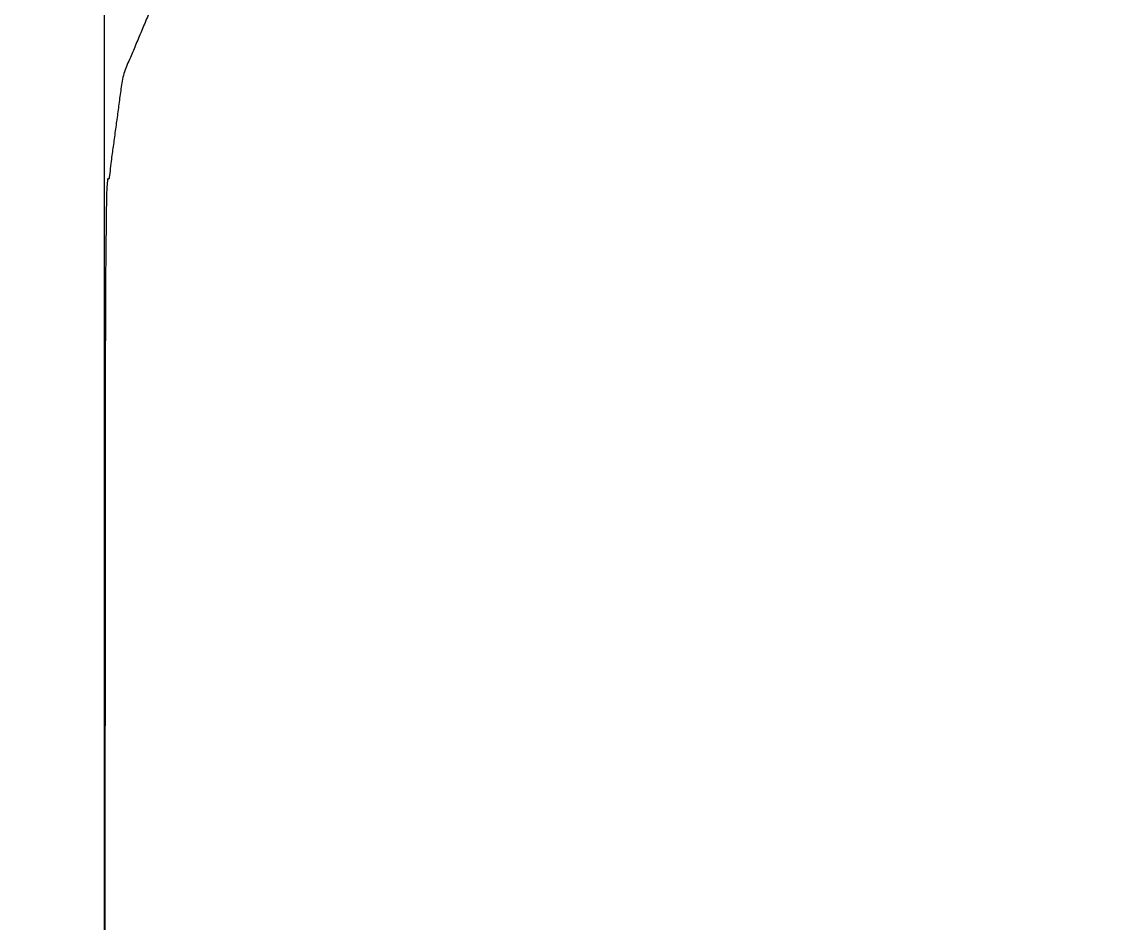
# Model space of a CAD drawing. Header units: millimetres. Extents: x 3429 to 24139, y -631 to 9878.
# Drawn here: x 9195.698 to 9199.533, y 3364.886 to 3368.035 of the extents above; entities that cross this region are included whole.
import ezdxf

# ---------------------------------------------------------------- set-up
doc = ezdxf.new("R2010")
doc.units = ezdxf.units.MM
doc.layers.add('multid_gorunus_3', color=23, linetype='Continuous', lineweight=13)
doc.layers.add('multid_gorunus_5', color=193, linetype='Continuous', lineweight=5)

# ---------------------------------------------------------------- blocks, each defined once
blk = doc.blocks.new('grup-2')
at = {"layer": 'multid_gorunus_3', "lineweight": -3}
blk.add_open_spline([(1918.8691, 5844.5739), (1918.4992, 5844.6169), (1918.1294, 5844.6598), (1883.8579, 5844.684), (1849.5865, 5844.7081), (1849.2165, 5844.6657), (1848.8466, 5844.6232), (1848.5069, 5844.5019), (1848.1671, 5844.3806), (1847.8673, 5844.1902), (1847.5674, 5843.9997), (1847.3171, 5843.7498), (1847.0668, 5843.4999), (1846.876, 5843.2003), (1846.6851, 5842.9006), (1846.5633, 5842.5611), (1846.4415, 5842.2215), (1846.3986, 5841.8516), (1846.3556, 5841.4818), (1846.3438, 5824.7103), (1846.3073, 5772.9389), (1846.3497, 5772.569), (1846.3922, 5772.199), (1846.5135, 5771.8593), (1846.6348, 5771.5196), (1846.8252, 5771.2197), (1847.0157, 5770.9198), (1847.2656, 5770.6695), (1847.5155, 5770.4192), (1847.8151, 5770.2284), (1848.1148, 5770.0375), (1848.4543, 5769.9157), (1848.7939, 5769.7939), (1849.1638, 5769.751), (1849.5336, 5769.7081), (1883.8051, 5769.684), (1918.0765, 5769.6598), (1918.4464, 5769.7022), (1918.8164, 5769.7446), (1919.1561, 5769.8659), (1919.4958, 5769.9872), (1919.7957, 5770.1777), (1920.0956, 5770.3681), (1920.3459, 5770.618), (1920.5962, 5770.868), (1920.787, 5771.1676), (1920.9779, 5771.4672), (1921.0997, 5771.8068), (1921.2215, 5772.1463), (1921.2644, 5772.5162), (1921.3073, 5772.8861), (1921.3438, 5824.6575), (1921.3556, 5841.4289), (1921.3132, 5841.7989), (1921.2708, 5842.1688), (1921.1495, 5842.5085), (1921.0282, 5842.8483), (1920.8377, 5843.1482), (1920.6473, 5843.448), (1920.3974, 5843.6983), (1920.1475, 5843.9486), (1919.8478, 5844.1395), (1919.5482, 5844.3303), (1919.2087, 5844.4521), (1918.8691, 5844.5739)], degree=2, knots=[-16, -16, -16, -15, -15, -14, -14, -13, -13, -12, -12, -11, -11, -10, -10, -9, -9, -8, -8, -7, -7, -6, -6, -5, -5, -4, -4, -3, -3, -2, -2, -1, -1, 0, 0, 1, 1, 2, 2, 3, 3, 4, 4, 5, 5, 6, 6, 7, 7, 8, 8, 9, 9, 10, 10, 11, 11, 12, 12, 13, 13, 14, 14, 15, 15, 16, 16, 16], dxfattribs=at)
blk.add_open_spline([(1918.8691, 5844.5739), (1918.4992, 5844.6169), (1918.1294, 5844.6598), (1883.8579, 5844.684), (1849.5865, 5844.7081), (1849.2165, 5844.6657), (1848.8466, 5844.6232), (1848.5069, 5844.5019), (1848.1671, 5844.3806), (1847.8673, 5844.1902), (1847.5674, 5843.9997), (1847.3171, 5843.7498), (1847.0668, 5843.4999), (1846.876, 5843.2003), (1846.6851, 5842.9006), (1846.5633, 5842.5611), (1846.4415, 5842.2215), (1846.3986, 5841.8516), (1846.3556, 5841.4818), (1846.3438, 5824.7103), (1846.3073, 5772.9389), (1846.3497, 5772.569), (1846.3922, 5772.199), (1846.5135, 5771.8593), (1846.6348, 5771.5196), (1846.8252, 5771.2197), (1847.0157, 5770.9198), (1847.2656, 5770.6695), (1847.5155, 5770.4192), (1847.8151, 5770.2284), (1848.1148, 5770.0375), (1848.4543, 5769.9157), (1848.7939, 5769.7939), (1849.1638, 5769.751), (1849.5336, 5769.7081), (1883.8051, 5769.684), (1918.0765, 5769.6598), (1918.4464, 5769.7022), (1918.8164, 5769.7446), (1919.1561, 5769.8659), (1919.4958, 5769.9872), (1919.7957, 5770.1777), (1920.0956, 5770.3681), (1920.3459, 5770.618), (1920.5962, 5770.868), (1920.787, 5771.1676), (1920.9779, 5771.4672), (1921.0997, 5771.8068), (1921.2215, 5772.1463), (1921.2644, 5772.5162), (1921.3073, 5772.8861), (1921.3438, 5824.6575), (1921.3556, 5841.4289), (1921.3132, 5841.7989), (1921.2708, 5842.1688), (1921.1495, 5842.5085), (1921.0282, 5842.8483), (1920.8377, 5843.1482), (1920.6473, 5843.448), (1920.3974, 5843.6983), (1920.1475, 5843.9486), (1919.8478, 5844.1395), (1919.5482, 5844.3303), (1919.2087, 5844.4521), (1918.8691, 5844.5739)], degree=2, knots=[-16, -16, -16, -15, -15, -14, -14, -13, -13, -12, -12, -11, -11, -10, -10, -9, -9, -8, -8, -7, -7, -6, -6, -5, -5, -4, -4, -3, -3, -2, -2, -1, -1, 0, 0, 1, 1, 2, 2, 3, 3, 4, 4, 5, 5, 6, 6, 7, 7, 8, 8, 9, 9, 10, 10, 11, 11, 12, 12, 13, 13, 14, 14, 15, 15, 16, 16, 16], dxfattribs=at)
at = {"layer": 'multid_gorunus_5', "lineweight": -3}
blk.add_open_spline([(1959.2585, 5832.7893), (1941.1443, 5832.802), (1923.6301, 5832.8144), (1923.3688, 5832.7888), (1923.1076, 5832.7631), (1922.8676, 5832.6899), (1922.6276, 5832.6166), (1922.4157, 5832.5015), (1922.2039, 5832.3865), (1922.0271, 5832.2355), (1921.8504, 5832.0845), (1921.7156, 5831.9035), (1921.5807, 5831.7224), (1921.4947, 5831.5172), (1921.4087, 5831.312), (1921.3784, 5831.0885), (1921.3481, 5830.865), (1921.3438, 5824.7497), (1921.3395, 5818.6345), (1921.3352, 5812.5192), (1921.3306, 5806.004), (1921.3263, 5799.8887), (1921.322, 5793.7734), (1921.3177, 5787.6581), (1921.3134, 5781.5429), (1921.3434, 5781.3194), (1921.3734, 5781.0958), (1921.4591, 5780.8905), (1921.5448, 5780.6852), (1921.6794, 5780.504), (1921.8139, 5780.3227), (1921.9905, 5780.1715), (1922.167, 5780.0203), (1922.3787, 5779.9049), (1922.5904, 5779.7895), (1922.8303, 5779.7159), (1923.0701, 5779.6423), (1923.3314, 5779.6163), (1923.5926, 5779.5904), (1941.0929, 5779.578), (1959.1933, 5779.5652)], degree=2, knots=[21, 21, 21, 22, 22, 23, 23, 24, 24, 25, 25, 26, 26, 27, 27, 28, 28, 29, 29, 30, 30, 31, 31, 32, 32, 33, 33, 34, 34, 35, 35, 36, 36, 37, 37, 38, 38, 39, 39, 40, 40, 40.999234, 40.999234, 40.999234], dxfattribs=at)
blk.add_open_spline([(1959.2585, 5832.7893), (1941.1443, 5832.802), (1923.6301, 5832.8144), (1923.3688, 5832.7888), (1923.1076, 5832.7631), (1922.8676, 5832.6899), (1922.6276, 5832.6166), (1922.4157, 5832.5015), (1922.2039, 5832.3865), (1922.0271, 5832.2355), (1921.8504, 5832.0845), (1921.7156, 5831.9035), (1921.5807, 5831.7224), (1921.4947, 5831.5172), (1921.4087, 5831.312), (1921.3784, 5831.0885), (1921.3481, 5830.865), (1921.3438, 5824.7497), (1921.3395, 5818.6345), (1921.3352, 5812.5192), (1921.3306, 5806.004), (1921.3263, 5799.8887), (1921.322, 5793.7734), (1921.3177, 5787.6581), (1921.3134, 5781.5429), (1921.3434, 5781.3194), (1921.3734, 5781.0958), (1921.4591, 5780.8905), (1921.5448, 5780.6852), (1921.6794, 5780.504), (1921.8139, 5780.3227), (1921.9905, 5780.1715), (1922.167, 5780.0203), (1922.3787, 5779.9049), (1922.5904, 5779.7895), (1922.8303, 5779.7159), (1923.0701, 5779.6423), (1923.3314, 5779.6163), (1923.5926, 5779.5904), (1941.0929, 5779.578), (1959.1933, 5779.5652)], degree=2, knots=[21, 21, 21, 22, 22, 23, 23, 24, 24, 25, 25, 26, 26, 27, 27, 28, 28, 29, 29, 30, 30, 31, 31, 32, 32, 33, 33, 34, 34, 35, 35, 36, 36, 37, 37, 38, 38, 39, 39, 40, 40, 40.999234, 40.999234, 40.999234], dxfattribs=at)

msp = doc.modelspace()

# ---------------------------------------------------------------- block references
msp.add_blockref('grup-2', (7274.642, -2463.4649))

doc.saveas('drawing.dxf')
